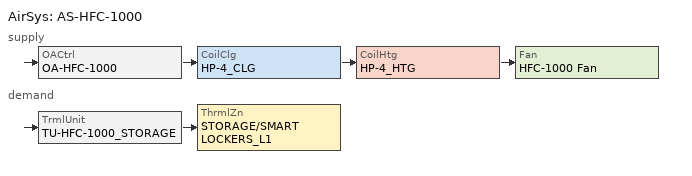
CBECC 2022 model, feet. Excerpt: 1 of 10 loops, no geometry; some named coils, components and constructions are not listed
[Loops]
AirSys 'AS-HFC-1000'
 supply: OACtrl 'OA-HFC-1000' > CoilClg 'HP-4_CLG' > CoilHtg 'HP-4_HTG' > Fan 'HFC-1000 Fan'
 demand: TrmlUnit 'TU-HFC-1000_STORAGE' > ThrmlZn 'STORAGE/SMART LOCKERS_L1'
[ResWin] SpecMethod=Overall Window Area
Name | WinType
Window (Right 17) : B1 1_L7; Window (Left 2) : B1.1_L7; Window (Front 2) : B1.2_L7; Window (Back 2) : B2_L7; Window (Right 2) : B3.1_L7; Window (Front 1) : B3.2_L7; Window (Left 2) : B3.2_L7; Window (Left 2) : B3_L7; Window (Back 2) : B3_L7; Window (Left 1) : S2.1_L7; Window (Front 14) : A1 1_L8; Window (Front 18) : A1 1_L8; Window (Front 20) : A1 1_L8; Window (Front 23) : A1 1_L8; Window (Left 2) : A1 1_L8; Window (Left 3) : A1 1_L8; Window (Left 5) : A1 1_L8; Window (Left 10) : A1 1_L8; Window (Left 12) : A1 1_L8; Window (Back 4) : A1 1_L8; Window (Back 5) : A1 1_L8; Window (Back 8) : A1 1_L8; Window (Back 10) : A1 1_L8; Window (Right 1) : A1 1_L8; Window (Right 4) : A1 1_L8; Window (Right 6) : A1 1_L8; Window (Right 7) : A1 1_L8; Window (Back 1) : A4 1_L8; Window (Right 2) : A4 1_L8; Window (Front 3) : B1 1_L8; Window (Front 6) : B1 1_L8; Window (Left 3) : B1 1_L8; Window (Left 6) : B1 1_L8; Window (Left 8) : B1 1_L8; Window (Left 11) : B1 1_L8; Window (Left 14) : B1 1_L8; Window (Back 2) : B1 1_L8; Window (Back 6) : B1 1_L8; Window (Back 9) : B1 1_L8; Window (Back 12) : B1 1_L8; Window (Right 2) : B1 1_L8; Window (Right 5) : B1 1_L8; Window (Right 7) : B1 1_L8; Window (Right 8) : B1 1_L8; Window (Right 11) : B1 1_L8; Window (Right 14) : B1 1_L8; Window (Right 17) : B1 1_L8; Window (Left 2) : B1.1_L8; Window (Front 2) : B1.2_L8; Window (Back 2) : B2_L8 | ResidentialWindowType 2
Window (Right 18) : B1 1_L7; Window (Left 1) : B1.1_L7; Window (Left 3) : B1.1_L7; Window (Front 3) : B1.2_L7; Window (Front 4) : B1.2_L7; Window (Back 1) : B2_L7; Window (Right 2) : B2_L7; Window (Front 3) : B3.1_L7; Window (Right 1) : B3.1_L7; Window (Front 4) : B3.2_L7; Window (Left 1) : B3.2_L7; Window (Back 1) : B3_L7; Window (Front 1) : ELEC_L7; Window (Right 1) : S1.1_L7; Window (Front 1) : A1 1_L8; Window (Front 3) : A1 1_L8; Window (Front 6) : A1 1_L8; Window (Front 8) : A1 1_L8; Window (Front 9) : A1 1_L8; Window (Front 12) : A1 1_L8; Window (Left 1) : A1 1_L8; Window (Left 4) : A1 1_L8; Window (Left 6) : A1 1_L8; Window (Left 7) : A1 1_L8; Window (Left 9) : A1 1_L8; Window (Left 11) : A1 1_L8; Window (Back 3) : A1 1_L8; Window (Back 6) : A1 1_L8; Window (Back 7) : A1 1_L8; Window (Back 9) : A1 1_L8; Window (Right 2) : A1 1_L8; Window (Right 3) : A1 1_L8; Window (Right 5) : A1 1_L8; Window (Right 8) : A1 1_L8; Window (Front 2) : A1.1_L8; Window (Left 2) : A1.4_L8; Window (Front 1) : A2_L8; Window (Back 1) : A3_L8; Window (Left 4) : B1 1_L8; Window (Left 5) : B1 1_L8; Window (Left 7) : B1 1_L8; Window (Left 9) : B1 1_L8; Window (Left 10) : B1 1_L8; Window (Left 12) : B1 1_L8; Window (Left 13) : B1 1_L8; Window (Left 15) : B1 1_L8; Window (Right 1) : B1 1_L8; Window (Right 3) : B1 1_L8; Window (Right 4) : B1 1_L8; Window (Right 6) : B1 1_L8; Window (Right 9) : B1 1_L8; Window (Right 10) : B1 1_L8; Window (Right 12) : B1 1_L8; Window (Right 13) : B1 1_L8; Window (Right 15) : B1 1_L8; Window (Right 16) : B1 1_L8; Window (Right 18) : B1 1_L8; Window (Left 1) : B1.1_L8; Window (Left 3) : B1.1_L8; Window (Front 3) : B1.2_L8; Window (Front 4) : B1.2_L8; Window (Back 1) : B2_L8; Window (Right 2) : B2_L8 | ResidentialWindowType 7
Window (Front 1) : B1.2_L7; Window (Front 1) : B1.2_L8 | ResidentialWindowType 24
Window (Right 1) : B2_L7; Window (Front 1) : B3.1_L7; Window (Front 2) : B3.1_L7; Window (Front 2) : B3.2_L7; Window (Front 1) : CORRIDOR 1_L7; Window (Front 7) : B1 1_L8; Window (Right 1) : B2_L8; Window (Front 1) : B3.1_L8; Window (Front 2) : B3.1_L8 | ResidentialWindowType 8
Window (Back 1) : B3.1_L7; Window (Front 3) : B3.2_L7; Window (Back 2) : A1 1_L8; Window (Right 13) : A1 1_L8; Window (Right 14) : A1 1_L8 | ResidentialWindowType 25
Window (Left 1) : B3_L7; Window (Left 1) : S1 1_L7; Window (Right 1) : S1 1_L7; Window (Back 2) : A3_L8; Window (Front 1) : A6_L8; Window (Front 1) : B1 1_L8; Window (Front 2) : B1 1_L8; Window (Front 4) : B1 1_L8; Window (Front 5) : B1 1_L8; Window (Left 1) : B1 1_L8; Window (Left 2) : B1 1_L8; Window (Back 1) : B1 1_L8; Window (Back 3) : B1 1_L8; Window (Back 4) : B1 1_L8; Window (Back 5) : B1 1_L8; Window (Back 7) : B1 1_L8; Window (Back 8) : B1 1_L8; Window (Back 10) : B1 1_L8; Window (Back 11) : B1 1_L8 | ResidentialWindowType 11
Window (Left 1) : CORRIDOR 1_L7 | ResidentialWindowType 37
Window (Back 1) : CORRIDOR 1_L7 | ResidentialWindowType 28
Window (Front 1) : S2 1_L7; Window (Back 1) : S2 1_L7; Window (Front 2) : A1 1_L8; Window (Front 4) : A1 1_L8; Window (Front 5) : A1 1_L8; Window (Front 7) : A1 1_L8; Window (Front 10) : A1 1_L8; Window (Front 11) : A1 1_L8; Window (Left 8) : A1 1_L8; Window (Back 12) : A1 1_L8; Window (Back 14) : A1 1_L8; Window (Back 15) : A1 1_L8; Window (Back 18) : A1 1_L8; Window (Front 1) : A1.1_L8; Window (Front 2) : A2_L8 | ResidentialWindowType 18
Window (Front 13) : A1 1_L8; Window (Front 15) : A1 1_L8; Window (Front 17) : A1 1_L8; Window (Front 19) : A1 1_L8; Window (Front 21) : A1 1_L8; Window (Front 24) : A1 1_L8; Window (Front 26) : A1 1_L8 | ResidentialWindowType 3
Window (Front 16) : A1 1_L8 | ResidentialWindowType 19
Window (Front 22) : A1 1_L8 | ResidentialWindowType 17
Window (Front 25) : A1 1_L8 | ResidentialWindowType 15
Window (Back 1) : A1 1_L8; Window (Back 11) : A1 1_L8; Window (Back 13) : A1 1_L8; Window (Back 16) : A1 1_L8; Window (Back 17) : A1 1_L8; Window (Right 9) : A1 1_L8; Window (Right 10) : A1 1_L8; Window (Right 11) : A1 1_L8; Window (Right 12) : A1 1_L8 | ResidentialWindowType 1
Window (Front 1) : A1.3 1_L8 | ResidentialWindowType 16
Window (Right 1) : A1.3 1_L8 | ResidentialWindowType 36
Window (Left 1) : A1.4_L8 | ResidentialWindowType 21
Window (Right 1) : A4 1_L8; Window (Right 3) : A4 1_L8 | ResidentialWindowType 23
[ResExtWall] Construction=Ext Wall Cons
Name | Orientation | Area
ExtWall (Right 26) : B1 1_L7 | Right | 117.401
ExtWall (Front 1) : B1.1_L7 | Front | 40.3711
ExtWall (Left 1) : B1.1_L7 | Left | 189.507
ExtWall (Left 2) : B1.1_L7 | Left | 108.846
ExtWall (Left 3) : B1.1_L7 | Left | 116.025
ExtWall (Back 1) : B1.1_L7 | Back | 272.375
ExtWall (Back 2) : B1.1_L7 | Back | 72.1804
ExtWall (Back 3) : B1.1_L7; ExtWall (Back 1) : S2.1_L7 | Back | 40.3711
ExtWall (Right 1) : B1.1_L7 | Right | 137.131
ExtWall (Right 2) : B1.1_L7 | Right | 52.3766
ExtWall (Front 1) : B1.2_L7 | Front | 380.094
ExtWall (Right 1) : B1.2_L7 | Right | 49.5719
ExtWall (Front 1) : B2_L7 | Front | 90.7199
ExtWall (Left 1) : B2_L7 | Left | 40.1626
ExtWall (Back 1) : B2_L7 | Back | 371.24
ExtWall (Right 1) : B2_L7 | Right | 344.098
ExtWall (Front 1) : B3.1_L7 | Front | 20.0696
ExtWall (Front 2) : B3.1_L7 | Front | 102.046
ExtWall (Front 3) : B3.1_L7 | Front | 218.683
ExtWall (Back 1) : B3.1_L7 | Back | 218.865
ExtWall (Right 1) : B3.1_L7 | Right | 192.813
ExtWall (Right 2) : B3.1_L7 | Right | 151.282
ExtWall (Right 3) : B3.1_L7 | Right | 22.7632
ExtWall (Front 1) : B3.2_L7 | Front | 408.231
ExtWall (Left 1) : B3.2_L7 | Left | 342.201
ExtWall (Front 1) : B3_L7 | Front | 38.0104
ExtWall (Left 1) : B3_L7 | Left | 40.2736
ExtWall (Left 2) : B3_L7 | Left | 303.616
ExtWall (Back 1) : B3_L7 | Back | 255.113
ExtWall (Back 2) : B3_L7 | Back | 96.6352
ExtWall (Front 1) : CORRIDOR 1_L7 | Front | 51.4551
ExtWall (Front 2) : CORRIDOR 1_L7 | Front | 71.5516
ExtWall (Front 3) : CORRIDOR 1_L7 | Front | 69.6751
ExtWall (Left 1) : CORRIDOR 1_L7 | Left | 49.0103
ExtWall (Left 2) : CORRIDOR 1_L7 | Left | 238.171
ExtWall (Back 1) : CORRIDOR 1_L7 | Back | 224.827
ExtWall (Back 2) : CORRIDOR 1_L7 | Back | 61.6581
ExtWall (Back 3) : CORRIDOR 1_L7 | Back | 73.0144
ExtWall (Right 1) : CORRIDOR 1_L7 | Right | 48.8018
ExtWall (Front 1) : ELEC_L7 | Front | 117.377
ExtWall (Left 1) : ELEC_L7 | Left | 60.1549
ExtWall (Right 1) : ELEC_L7 | Right | 190.974
ExtWall (Back 1) : OPENING_L7 | Back | 121.934
ExtWall (Front 1) : S1 1_L7 | Front | 49.3365
ExtWall (Left 1) : S1 1_L7 | Left | 161.727
ExtWall (Back 1) : S1 1_L7 | Back | 49.3365
ExtWall (Right 1) : S1 1_L7 | Right | 163.533
ExtWall (Back 1) : S1.1_L7 | Back | 30.1043
ExtWall (Right 1) : S1.1_L7 | Right | 82.2388
ExtWall (Front 1) : S2 1_L7 | Front | 163.96
ExtWall (Back 1) : S2 1_L7 | Back | 169.915
ExtWall (Left 1) : S2.1_L7 | Left | 123.225
ExtWall (Left 2) : S2.1_L7 | Left | 64.2643
ExtWall (Front 1) : A1 1_L8 | Front | 120.617
ExtWall (Front 2) : A1 1_L8 | Front | 119.921
ExtWall (Front 3) : A1 1_L8 | Front | 123.087
ExtWall (Front 4) : A1 1_L8 | Front | 118.048
ExtWall (Front 5) : A1 1_L8 | Front | 121.053
ExtWall (Front 6) : A1 1_L8 | Front | 114.272
ExtWall (Front 7) : A1 1_L8 | Front | 117.438
ExtWall (Front 8) : A1 1_L8 | Front | 121.644
ExtWall (Front 9) : A1 1_L8 | Front | 125.892
ExtWall (Front 10) : A1 1_L8 | Front | 118.77
ExtWall (Front 11) : A1 1_L8 | Front | 117.52
ExtWall (Front 12) : A1 1_L8 | Front | 121.309
ExtWall (Front 13) : A1 1_L8; ExtWall (Front 14) : A1 1_L8; ExtWall (Front 21) : B1 1_L8 | Front | 47.126
ExtWall (Front 15) : A1 1_L8 | Front | 63.1529
ExtWall (Front 16) : A1 1_L8 | Front | 121.759
ExtWall (Front 17) : A1 1_L8 | Front | 121.755
ExtWall (Front 18) : A1 1_L8; ExtWall (Front 19) : A1 1_L8 | Front | 119.419
ExtWall (Front 20) : A1 1_L8; ExtWall (Front 1) : A1.4_L8; ExtWall (Front 9) : B1 1_L8 | Front | 48.1332
ExtWall (Front 21) : A1 1_L8 | Front | 94.5735
ExtWall (Front 22) : A1 1_L8 | Front | 243.219
ExtWall (Front 23) : A1 1_L8 | Front | 240.433
ExtWall (Front 24) : A1 1_L8 | Front | 242.805
ExtWall (Front 25) : A1 1_L8 | Front | 119.882
ExtWall (Front 26) : A1 1_L8 | Front | 121.965
ExtWall (Front 27) : A1 1_L8 | Front | 117.743
ExtWall (Front 28) : A1 1_L8 | Front | 123.094
ExtWall (Front 29) : A1 1_L8 | Front | 126.89
ExtWall (Front 30) : A1 1_L8 | Front | 114.875
ExtWall (Front 31) : A1 1_L8 | Front | 122.825
ExtWall (Front 32) : A1 1_L8 | Front | 129.626
ExtWall (Front 33) : A1 1_L8 | Front | 124.669
ExtWall (Front 34) : A1 1_L8 | Front | 117.861
ExtWall (Left 1) : A1 1_L8 | Left | 133.786
ExtWall (Left 2) : A1 1_L8; ExtWall (Left 3) : A1 1_L8; ExtWall (Left 5) : A1 1_L8; ExtWall (Left 1) : A2_L8 | Left | 58.6877
ExtWall (Left 4) : A1 1_L8 | Left | 186.316
ExtWall (Left 6) : A1 1_L8 | Left | 59.8425
ExtWall (Left 7) : A1 1_L8 | Left | 107.73
ExtWall (Left 8) : A1 1_L8 | Left | 124.99
ExtWall (Left 9) : A1 1_L8 | Left | 115.463
ExtWall (Left 10) : A1 1_L8 | Left | 126.181
ExtWall (Left 11) : A1 1_L8 | Left | 118.766
ExtWall (Left 12) : A1 1_L8 | Left | 119.213
ExtWall (Left 13) : A1 1_L8 | Left | 183.737
ExtWall (Left 14) : A1 1_L8 | Left | 77.4541
ExtWall (Left 15) : A1 1_L8; ExtWall (Left 1) : A3_L8 | Left | 53.4154
ExtWall (Left 16) : A1 1_L8; ExtWall (Left 1) : B1 1_L8 | Left | 45.1542
ExtWall (Left 17) : A1 1_L8; ExtWall (Left 24) : A1 1_L8; ExtWall (Left 25) : A1 1_L8; ExtWall (Left 2) : B1 1_L8; ExtWall (Left 6) : B1 1_L8 | Left | 48.3629
ExtWall (Left 18) : A1 1_L8; ExtWall (Left 19) : A1 1_L8 | Left | 119.928
ExtWall (Left 20) : A1 1_L8 | Left | 122.178
ExtWall (Left 21) : A1 1_L8 | Left | 122.175
ExtWall (Left 22) : A1 1_L8 | Left | 121.886
ExtWall (Left 23) : A1 1_L8 | Left | 120.167
ExtWall (Left 26) : A1 1_L8 | Left | 55.7644
ExtWall (Back 1) : A1 1_L8 | Back | 279.829
ExtWall (Back 2) : A1 1_L8; ExtWall (Back 4) : B1 1_L8; ExtWall (Back 15) : B1 1_L8; ExtWall (Back 16) : B1 1_L8 | Back | 51.1286
ExtWall (Back 3) : A1 1_L8 | Back | 48.5039
ExtWall (Back 4) : A1 1_L8; ExtWall (Back 20) : B1 1_L8; ExtWall (Back 21) : B1 1_L8 | Back | 47.126
ExtWall (Back 5) : A1 1_L8; ExtWall (Back 6) : A1 1_L8 | Back | 120.144
ExtWall (Back 7) : A1 1_L8 | Back | 124.642
ExtWall (Back 8) : A1 1_L8 | Back | 112.838
ExtWall (Back 9) : A1 1_L8; ExtWall (Back 11) : A1 1_L8; ExtWall (Back 23) : B1 1_L8; ExtWall (Back 24) : B1 1_L8 | Back | 49.9049
ExtWall (Back 10) : A1 1_L8 | Back | 306.329
ExtWall (Back 12) : A1 1_L8 | Back | 63.1529
ExtWall (Back 13) : A1 1_L8 | Back | 293.353
ExtWall (Back 14) : A1 1_L8 | Back | 33.8845
ExtWall (Back 15) : A1 1_L8 | Back | 124.833
ExtWall (Back 16) : A1 1_L8 | Back | 118.301
ExtWall (Back 17) : A1 1_L8 | Back | 124.121
ExtWall (Back 18) : A1 1_L8 | Back | 116.85
ExtWall (Back 19) : A1 1_L8; ExtWall (Back 20) : A1 1_L8; ExtWall (Back 3) : B1 1_L8 | Back | 48.1332
ExtWall (Back 21) : A1 1_L8 | Back | 122.923
ExtWall (Back 22) : A1 1_L8 | Back | 123.763
ExtWall (Back 23) : A1 1_L8 | Back | 120.935
ExtWall (Back 24) : A1 1_L8 | Back | 122.283
ExtWall (Back 25) : A1 1_L8 | Back | 123.658
ExtWall (Back 26) : A1 1_L8 | Back | 116.775
ExtWall (Back 27) : A1 1_L8 | Back | 121.106
ExtWall (Back 28) : A1 1_L8 | Back | 121.699
ExtWall (Right 1) : A1 1_L8 | Right | 119.99
ExtWall (Right 2) : A1 1_L8 | Right | 119.987
ExtWall (Right 3) : A1 1_L8; ExtWall (Right 4) : A1 1_L8; ExtWall (Right 5) : A1 1_L8; ExtWall (Right 6) : A1 1_L8; ExtWall (Right 1) : A1.1_L8 | Right | 58.6877
ExtWall (Right 7) : A1 1_L8 | Right | 124.99
ExtWall (Right 8) : A1 1_L8 | Right | 124.987
ExtWall (Right 9) : A1 1_L8; ExtWall (Right 10) : A1 1_L8 | Right | 119.928
ExtWall (Right 11) : A1 1_L8 | Right | 59.8425
ExtWall (Right 12) : A1 1_L8 | Right | 341.66
ExtWall (Right 13) : A1 1_L8 | Right | 194.009
ExtWall (Right 14) : A1 1_L8 | Right | 122.224
ExtWall (Right 15) : A1 1_L8 | Right | 123.022
ExtWall (Right 16) : A1 1_L8; ExtWall (Right 17) : A1 1_L8 | Right | 53.4154
ExtWall (Right 18) : A1 1_L8; ExtWall (Right 19) : A1 1_L8 | Right | 45.1542
ExtWall (Right 20) : A1 1_L8 | Right | 39.2913
ExtWall (Right 21) : A1 1_L8; ExtWall (Right 22) : A1 1_L8; ExtWall (Right 23) : A1 1_L8; ExtWall (Right 7) : B1 1_L8 | Right | 39.1831
ExtWall (Right 24) : A1 1_L8 | Right | 107.005
ExtWall (Right 25) : A1 1_L8; ExtWall (Right 26) : A1 1_L8; ExtWall (Right 1) : B1 1_L8; ExtWall (Right 2) : B1 1_L8; ExtWall (Right 3) : B1 1_L8; ExtWall (Right 1) : B1.2_L8 | Right | 48.3629
ExtWall (Right 27) : A1 1_L8 | Right | 55.7644
ExtWall (Right 28) : A1 1_L8 | Right | 273.33
ExtWall (Front 1) : A1.1_L8 | Front | 116.148
ExtWall (Front 2) : A1.1_L8 | Front | 125.942
ExtWall (Front 1) : A1.3 1_L8 | Front | 236.027
ExtWall (Right 1) : A1.3 1_L8 | Right | 232.362
ExtWall (Left 1) : A1.4_L8 | Left | 249.977
ExtWall (Back 1) : A1.4_L8 | Back | 331.709
ExtWall (Front 1) : A2_L8 | Front | 172.556
ExtWall (Front 2) : A2_L8 | Front | 113.566
ExtWall (Back 1) : A3_L8 | Back | 235.653
ExtWall (Back 1) : A4 1_L8 | Back | 128.081
ExtWall (Right 1) : A4 1_L8 | Right | 49.3627
ExtWall (Right 2) : A4 1_L8 | Right | 126.978
ExtWall (Right 3) : A4 1_L8 | Right | 49.2819
ExtWall (Front 1) : A6_L8 | Front | 124.521
ExtWall (Front 1) : B1 1_L8 | Front | 134.669
ExtWall (Front 2) : B1 1_L8 | Front | 112.772
ExtWall (Front 3) : B1 1_L8 | Front | 110.351
ExtWall (Front 4) : B1 1_L8 | Front | 331.709
ExtWall (Front 5) : B1 1_L8 | Front | 38.1201
ExtWall (Front 6) : B1 1_L8 | Front | 111.847
ExtWall (Front 7) : B1 1_L8 | Front | 129.127
ExtWall (Front 8) : B1 1_L8 | Front | 109.186
ExtWall (Front 10) : B1 1_L8; ExtWall (Front 17) : B1 1_L8; ExtWall (Front 19) : B1 1_L8 | Front | 51.1286
ExtWall (Front 11) : B1 1_L8 | Front | 90.7974
ExtWall (Front 12) : B1 1_L8 | Front | 217.917
ExtWall (Front 13) : B1 1_L8 | Front | 348.606
ExtWall (Front 14) : B1 1_L8 | Front | 352.789
ExtWall (Front 15) : B1 1_L8; ExtWall (Front 16) : B1 1_L8; ExtWall (Front 1) : B1.1_L8 | Front | 39.3865
ExtWall (Front 18) : B1 1_L8 | Front | 330.958
ExtWall (Front 20) : B1 1_L8 | Front | 347.884
ExtWall (Front 22) : B1 1_L8; ExtWall (Front 27) : B1 1_L8 | Front | 34.5801
ExtWall (Front 23) : B1 1_L8 | Front | 67.7657
ExtWall (Front 24) : B1 1_L8; ExtWall (Front 25) : B1 1_L8; ExtWall (Front 26) : B1 1_L8 | Front | 49.9049
ExtWall (Left 3) : B1 1_L8 | Left | 130.955
ExtWall (Left 4) : B1 1_L8 | Left | 113.793
ExtWall (Left 5) : B1 1_L8 | Left | 113.163
ExtWall (Left 7) : B1 1_L8 | Left | 131.158
ExtWall (Left 8) : B1 1_L8 | Left | 110.197
ExtWall (Left 9) : B1 1_L8 | Left | 110.935
ExtWall (Left 10) : B1 1_L8; ExtWall (Left 13) : B1 1_L8; ExtWall (Left 14) : B1 1_L8; ExtWall (Left 20) : B1 1_L8 | Left | 56.3648
ExtWall (Left 11) : B1 1_L8; ExtWall (Left 12) : B1 1_L8; ExtWall (Left 15) : B1 1_L8; ExtWall (Left 1) : B2_L8 | Left | 39.1831
ExtWall (Left 16) : B1 1_L8 | Left | 129.803
ExtWall (Left 17) : B1 1_L8 | Left | 112.323
ExtWall (Left 18) : B1 1_L8 | Left | 109.672
ExtWall (Left 19) : B1 1_L8 | Left | 94.8425
ExtWall (Left 21) : B1 1_L8 | Left | 39.2913
ExtWall (Left 22) : B1 1_L8 | Left | 137.185
ExtWall (Left 23) : B1 1_L8 | Left | 102.612
ExtWall (Left 24) : B1 1_L8 | Left | 114.649
ExtWall (Left 25) : B1 1_L8 | Left | 123.799
ExtWall (Left 26) : B1 1_L8 | Left | 114.656
ExtWall (Left 27) : B1 1_L8 | Left | 118.314
ExtWall (Back 1) : B1 1_L8 | Back | 75.6955
ExtWall (Back 2) : B1 1_L8 | Back | 38.1201
ExtWall (Back 5) : B1 1_L8 | Back | 107.986
ExtWall (Back 6) : B1 1_L8 | Back | 109.009
ExtWall (Back 7) : B1 1_L8 | Back | 135.138
ExtWall (Back 8) : B1 1_L8 | Back | 129.049
ExtWall (Back 9) : B1 1_L8 | Back | 109.498
ExtWall (Back 10) : B1 1_L8 | Back | 110.059
ExtWall (Back 11) : B1 1_L8 | Back | 128.763
ExtWall (Back 12) : B1 1_L8 | Back | 112.205
ExtWall (Back 13) : B1 1_L8 | Back | 111.821
ExtWall (Back 14) : B1 1_L8; ExtWall (Back 3) : B1.1_L8 | Back | 39.3865
ExtWall (Back 17) : B1 1_L8 | Back | 125.512
ExtWall (Back 18) : B1 1_L8 | Back | 113.474
ExtWall (Back 19) : B1 1_L8 | Back | 108.898
ExtWall (Back 22) : B1 1_L8; ExtWall (Back 25) : B1 1_L8 | Back | 34.5801
ExtWall (Right 4) : B1 1_L8 | Right | 114.698
ExtWall (Right 5) : B1 1_L8 | Right | 115.066
ExtWall (Right 6) : B1 1_L8 | Right | 113.196
ExtWall (Right 8) : B1 1_L8; ExtWall (Right 9) : B1 1_L8; ExtWall (Right 10) : B1 1_L8; ExtWall (Right 17) : B1 1_L8 | Right | 56.3648
ExtWall (Right 11) : B1 1_L8 | Right | 137.201
ExtWall (Right 12) : B1 1_L8 | Right | 105.052
ExtWall (Right 13) : B1 1_L8 | Right | 114.537
ExtWall (Right 14) : B1 1_L8 | Right | 117.73
ExtWall (Right 15) : B1 1_L8 | Right | 110.492
ExtWall (Right 16) : B1 1_L8 | Right | 124.354
ExtWall (Right 18) : B1 1_L8 | Right | 110.197
ExtWall (Right 19) : B1 1_L8 | Right | 110.935
ExtWall (Right 20) : B1 1_L8 | Right | 131.158
ExtWall (Right 21) : B1 1_L8 | Right | 117.894
ExtWall (Right 22) : B1 1_L8 | Right | 110.715
ExtWall (Right 23) : B1 1_L8 | Right | 127.32
ExtWall (Right 24) : B1 1_L8 | Right | 128.317
ExtWall (Right 25) : B1 1_L8 | Right | 111.184
ExtWall (Right 26) : B1 1_L8 | Right | 109.764
ExtWall (Left 1) : B1.1_L8 | Left | 184.885
ExtWall (Left 2) : B1.1_L8 | Left | 106.191
ExtWall (Left 3) : B1.1_L8 | Left | 113.196
ExtWall (Back 1) : B1.1_L8 | Back | 265.732
ExtWall (Back 2) : B1.1_L8 | Back | 70.4199
ExtWall (Right 1) : B1.1_L8 | Right | 133.786
ExtWall (Right 2) : B1.1_L8 | Right | 51.0991
ExtWall (Front 1) : B1.2_L8 | Front | 370.823
ExtWall (Front 1) : B2_L8 | Front | 88.5072
ExtWall (Back 1) : B2_L8 | Back | 362.185
ExtWall (Right 1) : B2_L8 | Right | 335.705
ExtWall (Front 1) : B3.1_L8 | Front | 19.5801
ExtWall (Front 2) : B3.1_L8 | Front | 99.5571
[ResIntFlr] Construction=Interior Floor Cons; IsPartySurface=1
Name | Area | FloorZ | Outside
IntFloor : B1 1_L7 | 1138.33 | 74.4167 | B1 1_L6
IntFloor : B1 1_L7 2 | 1105.78 | 74.4167 | B1 1_L6
IntFloor : B1 1_L7 3 | 1120.59 | 74.4167 | B1 1_L6
IntFloor : B1 1_L7 4 | 1107.54 | 74.4167 | B1 1_L6
IntFloor : B1 1_L7 5 | 1120.11 | 74.4167 | B1 1_L6
IntFloor : B1 1_L7 6 | 1126.45 | 74.4167 | B1 1_L6
IntFloor : B1 1_L7 7 | 1141.14 | 74.4167 | B1 1_L6
IntFloor : B1 1_L7 8 | 1104.48 | 74.4167 | B1 1_L6
IntFloor : B1 1_L7 9 | 1116.22 | 74.4167 | B1 1_L6
IntFloor : B1 1_L7 10 | 1213.71 | 74.4167 | B1 1_L6
IntFloor : B1 1_L7 11 | 1211.45 | 74.4167 | B1 1_L6
IntFloor : B1 1_L7 12 | 1115.18 | 74.4167 | B1 1_L6
IntFloor : B1 1_L7 13 | 1110.38 | 74.4167 | B1 1_L6
IntFloor : B1 1_L7 14 | 1150.63 | 74.4167 | B1 1_L6
IntFloor : B1 1_L7 15 | 1076.22 | 74.4167 | B1 1_L6
IntFloor : B1 1_L7 16 | 1127.12 | 74.4167 | B1 1_L6
IntFloor : B1 1_L7 17 | 1144.08 | 74.4167 | B1 1_L6
IntFloor : B1.1_L7 | 1181.35 | 74.4167 | B1.1_L6
IntFloor : B1.2_L7 | 1214.83 | 74.4167 | B1.2_L6
IntFloor : B2_L7 | 1215.87 | 74.4167 | B2_L6
IntFloor : B3.1_L7 | 1058.37 | 74.4167 | B3.1_L6
IntFloor : B3.2_L7 | 1137.02 | 74.4167 | B3.2_L6
IntFloor : B3_L7 | 1114.3 | 74.4167 | B3_L6
IntFloor : CORRIDOR 1_L7 | 3685.74 | 74.4167 | CORRIDOR 1_L6
IntFloor : CORRIDOR 1_L7 2 | 2611.41 | 74.4167 | CORRIDOR 1_L6
IntFloor : CORRIDOR 1_L7 3 | 1371.3 | 74.4167 | CORRIDOR 1_L6
IntFloor : ELEC_L7 | 213.358 | 74.4167 | ELEC 2_L6
IntFloor : ELEVATOR 1_L7 | 149.826 | 74.4167 | ELEVATOR 1_L6
IntFloor : ELEVATOR 2_L7 | 168.953 | 74.4167 | ELEVATOR 2_L6
IntFloor : ELEVATOR 5_L7 | 82.6854 | 74.4167 | ELEVATOR 5_L6
IntFloor : IDF 1_L7 | 30.6689 | 74.4167 | IDF 2_L6
IntFloor : IDF 2_L7 | 72.616 | 74.4167 | IDF 1_L6
IntFloor : IDF 3_L7 | 72.4365 | 74.4167 | IDF 3_L6
IntFloor : JAN CLOSET_L7 | 52.7593 | 74.4167 | JAN CLOSET_L6
IntFloor : OPENING_L7 | 76.2741 | 74.4167 | OPENING_L6
IntFloor : S1 1_L7 | 523.378 | 74.4167 | S1 1_L6
IntFloor : S1 1_L7 2 | 544.768 | 74.4167 | S1 1_L6
IntFloor : S1.1_L7 | 616.709 | 74.4167 | S1.1_L6
IntFloor : S2 1_L7 | 449.349 | 74.4167 | S2 1_L6
IntFloor : S2 1_L7 2 | 491.548 | 74.4167 | S2 1_L6
IntFloor : S2.1_L7 | 567.527 | 74.4167 | S2.1_L6
IntFloor : STAIR 1_L7 | 179.107 | 74.4167 | STAIR 1_L6
IntFloor : STAIR 2_L7 | 199.944 | 74.4167 | STAIR 2_L6
IntFloor : STAIR 3_L7 | 179.041 | 74.4167 | STAIR 3_L6
IntFloor : STAIR 6_L7 | 170.946 | 74.4167 | STAIR 6_L6
IntFloor : STORAGE 1_L7 | 134.443 | 74.4167 | STORAGE 2_L6
IntFloor : STORAGE 2_L7 | 121.449 | 74.4167 | ELEC 1_L6
IntFloor : STORAGE 3_L7 | 680.817 | 74.4167 | STORAGE 1_L6
IntFloor : TRASH VEST. 1_L7 | 93.393 | 74.4167 | TRASH VEST. 1_L6
IntFloor : TRASH VEST. 2_L7 | 102.916 | 74.4167 | TRASH VEST. 2_L6
IntFloor : TRASH_L7 | 146.628 | 74.4167 | TRASH_L6
IntFloor : A1 1_L8 | 732.874 | 84.6667 | A1 1_L7
IntFloor : A1 1_L8 2 | 746.488 | 84.6667 | A1 1_L7
IntFloor : A1 1_L8 3 | 749.615 | 84.6667 | A1 1_L7
IntFloor : A1 1_L8 4 | 728.119 | 84.6667 | A1 1_L7
IntFloor : A1 1_L8 5 | 742.998 | 84.6667 | A1 1_L7
IntFloor : A1 1_L8 6 | 761.169 | 84.6667 | A1 1_L7
IntFloor : A1 1_L8 7 | 742.092 | 84.6667 | A1 1_L7
IntFloor : A1 1_L8 8 | 794.654 | 84.6667 | A1 1_L7
IntFloor : A1 1_L8 9 | 762.478 | 84.6667 | A1 1_L7
IntFloor : A1 1_L8 10 | 749.073 | 84.6667 | A1 1_L7
IntFloor : A1 1_L8 11 | 736.786 | 84.6667 | A1 1_L7
IntFloor : A1 1_L8 12 | 766.65 | 84.6667 | A1 1_L7
IntFloor : A1 1_L8 13 | 803.195 | 84.6667 | A1 1_L7
IntFloor : A1 1_L8 14 | 772.757 | 84.6667 | A1 1_L7
IntFloor : A1 1_L8 15 | 761.122 | 84.6667 | A1 1_L7
IntFloor : A1 1_L8 16 | 767.499 | 84.6667 | A1 1_L7
IntFloor : A1 1_L8 17 | 760.886 | 84.6667 | A1 1_L7
IntFloor : A1 1_L8 18 | 758.005 | 84.6667 | A1 1_L7
IntFloor : A1 1_L8 19 | 739.62 | 84.6667 | A1 1_L7
IntFloor : A1 1_L8 20 | 737.898 | 84.6667 | A1 1_L7
IntFloor : A1 1_L8 21 | 751.737 | 84.6667 | A1 1_L7
IntFloor : A1 1_L8 22 | 745.075 | 84.6667 | A1 1_L7
IntFloor : A1 1_L8 23 | 779.009 | 84.6667 | A1 1_L7
IntFloor : A1 1_L8 24 | 768.088 | 84.6667 | A1 1_L7
IntFloor : A1 1_L8 25 | 758.205 | 84.6667 | A1 1_L7
IntFloor : A1 1_L8 26 | 766.93 | 84.6667 | A1 1_L7
IntFloor : A1 1_L8 27 | 748.433 | 84.6667 | A1 1_L7
IntFloor : A1 1_L8 28 | 744.513 | 84.6667 | A1 1_L7
IntFloor : A1 1_L8 29 | 751.588 | 84.6667 | A1 1_L7
IntFloor : A1 1_L8 30 | 778.584 | 84.6667 | A1 1_L7
IntFloor : A1 1_L8 31 | 744.266 | 84.6667 | A1 1_L7
IntFloor : A1.1_L8 | 753.972 | 84.6667 | A1.1_L7
IntFloor : A1.3 1_L8 | 680.704 | 84.6667 | A1.3 1_L7
IntFloor : A1.3 1_L8 2 | 681.412 | 84.6667 | A1.3 1_L7
IntFloor : A1.4_L8 | 829.197 | 84.6667 | A1.4_L7
IntFloor : A2_L8 | 725.979 | 84.6667 | A2_L7
IntFloor : A3_L8 | 610.584 | 84.6667 | A3_L7
IntFloor : A4 1_L8 | 754.685 | 84.6667 | A4 1_L7
IntFloor : A4 1_L8 2 | 737.536 | 84.6667 | A4 1_L7
IntFloor : A6_L8 | 814.952 | 84.6667 | A6_L7
IntFloor : B1 1_L8 | 1141.14 | 84.6667 | B1 1_L7
IntFloor : B1 1_L8 2 | 1144.08 | 84.6667 | B1 1_L7
IntFloor : B1 1_L8 3 | 1116.22 | 84.6667 | B1 1_L7
IntFloor : B1 1_L8 4 | 1115.18 | 84.6667 | B1 1_L7
IntFloor : B1 1_L8 5 | 1076.22 | 84.6667 | B1 1_L7
IntFloor : B1 1_L8 6 | 1120.11 | 84.6667 | B1 1_L7
IntFloor : B1 1_L8 7 | 1107.54 | 84.6667 | B1 1_L7
IntFloor : B1 1_L8 8 | 1120.59 | 84.6667 | B1 1_L7
IntFloor : B1 1_L8 9 | 1138.33 | 84.6667 | B1 1_L7
IntFloor : B1 1_L8 10 | 1127.12 | 84.6667 | B1 1_L7
IntFloor : B1 1_L8 11 | 1110.38 | 84.6667 | B1 1_L7
IntFloor : B1 1_L8 12 | 1105.78 | 84.6667 | B1 1_L7
IntFloor : B1 1_L8 13 | 1150.63 | 84.6667 | B1 1_L7
IntFloor : B1 1_L8 14 | 1126.45 | 84.6667 | B1 1_L7
IntFloor : B1 1_L8 15 | 1211.45 | 84.6667 | B1 1_L7
IntFloor : B1 1_L8 16 | 1213.71 | 84.6667 | B1 1_L7
IntFloor : B1 1_L8 17 | 1104.48 | 84.6667 | B1 1_L7
IntFloor : B1.1_L8 | 1181.35 | 84.6667 | B1.1_L7
IntFloor : B1.2_L8 | 1214.83 | 84.6667 | B1.2_L7
IntFloor : B2_L8 | 1215.87 | 84.6667 | B2_L7
[ResIntWall] Construction=Interior Wall Cons; IsPartySurface=1
Name | Area | Outside
IntWall : B1 1_L7 | 344.555 | B1.1_L7
IntWall : B1 1_L7 2 | 360.593 | CORRIDOR 1_L7
IntWall : B1 1_L7 3 | 304.184 | S2.1_L7
IntWall : B1 1_L7 4 | 44.5041 | CORRIDOR 1_L7
IntWall : B1 1_L7 5; IntWall : B2_L7 2 | 303.935 | S2 1_L7
IntWall : B1 1_L7 6 | 364.827 | CORRIDOR 1_L7
IntWall : B1 1_L7 7 | 366.737 | CORRIDOR 1_L7
IntWall : B1 1_L7 8 | 357.997 | CORRIDOR 1_L7
IntWall : B1 1_L7 9 | 358.915 | CORRIDOR 1_L7
IntWall : B1 1_L7 10 | 365.688 | CORRIDOR 1_L7
IntWall : B1 1_L7 11 | 363.307 | CORRIDOR 1_L7
IntWall : B1 1_L7 12; IntWall : B1 1_L7 14 | 361.097 | CORRIDOR 1_L7
IntWall : B1 1_L7 13 | 264.176 | CORRIDOR 1_L7
IntWall : B1 1_L7 15 | 349.99 | S1 1_L7
IntWall : B1 1_L7 16 | 351.533 | CORRIDOR 1_L7
IntWall : B1 1_L7 17 | 365.711 | CORRIDOR 1_L7
IntWall : B1 1_L7 18 | 262.414 | CORRIDOR 1_L7
IntWall : B1 1_L7 19 | 205.42 | CORRIDOR 1_L7
IntWall : B1 1_L7 20 | 161.438 | CORRIDOR 1_L7
IntWall : B1.1_L7 | 224.871 | CORRIDOR 1_L7
IntWall : B1.2_L7 | 87.9455 | B3.2_L7
IntWall : B1.2_L7 2 | 380.094 | CORRIDOR 1_L7
IntWall : B1.2_L7 3 | 168.678 | CORRIDOR 1_L7
IntWall : B1.2_L7 4; IntWall : B3.2_L7 4 | 85.5781 | TRASH VEST. 1_L7
IntWall : B1.2_L7 5; IntWall : B1.2_L7 6 | 28.4633 | TRASH VEST. 1_L7
IntWall : B2_L7 | 280.52 | CORRIDOR 1_L7
IntWall : B3.1_L7 | 301.137 | CORRIDOR 1_L7
IntWall : B3.1_L7 2; IntWall : CORRIDOR 1_L7 19 | 65.7204 | OPENING_L7
IntWall : B3.1_L7 3 | 121.934 | OPENING_L7
IntWall : B3.2_L7 | 75.3684 | CORRIDOR 1_L7
IntWall : B3.2_L7 2 | 17.9644 | CORRIDOR 1_L7
IntWall : B3.2_L7 3 | 93.3093 | CORRIDOR 1_L7
IntWall : B3.2_L7 5; IntWall : CORRIDOR 1_L7 34 | 86.1935 | TRASH VEST. 1_L7
IntWall : B3_L7 | 313.738 | CORRIDOR 1_L7
IntWall : CORRIDOR 1_L7 | 37.2874 | ELEVATOR 2_L7
IntWall : CORRIDOR 1_L7 2 | 197.672 | ELEVATOR 2_L7
IntWall : CORRIDOR 1_L7 3 | 89.7985 | ELEVATOR 2_L7
IntWall : CORRIDOR 1_L7 4 | 96.6318 | ELEVATOR 5_L7
IntWall : CORRIDOR 1_L7 5 | 32.7105 | IDF 1_L7
IntWall : CORRIDOR 1_L7 6 | 98.5049 | IDF 1_L7
IntWall : CORRIDOR 1_L7 7 | 100.096 | IDF 3_L7
IntWall : CORRIDOR 1_L7 8; IntWall : ELEVATOR 5_L7 | 89.8994 | JAN CLOSET_L7
IntWall : CORRIDOR 1_L7 9 | 61.6581 | JAN CLOSET_L7
IntWall : CORRIDOR 1_L7 10 | 187.49 | S2.1_L7
IntWall : CORRIDOR 1_L7 11 | 106.27 | STAIR 2_L7
IntWall : CORRIDOR 1_L7 12 | 58.6718 | STORAGE 2_L7
IntWall : CORRIDOR 1_L7 13; IntWall : S1.1_L7 2 | 279.999 | STORAGE 3_L7
IntWall : CORRIDOR 1_L7 14 | 108.338 | TRASH_L7
IntWall : CORRIDOR 1_L7 15 | 92.9158 | TRASH_L7
IntWall : CORRIDOR 1_L7 16 | 84.3338 | ELEVATOR 1_L7
IntWall : CORRIDOR 1_L7 17 | 186.652 | ELEVATOR 1_L7
IntWall : CORRIDOR 1_L7 18 | 64.9974 | IDF 2_L7
IntWall : CORRIDOR 1_L7 20 | 163.96 | S2 1_L7
IntWall : CORRIDOR 1_L7 21 | 169.915 | S2 1_L7
IntWall : CORRIDOR 1_L7 22 | 100.815 | STAIR 1_L7
IntWall : CORRIDOR 1_L7 23 | 100.778 | STAIR 3_L7
IntWall : CORRIDOR 1_L7 24 | 186.652 | STAIR 3_L7
IntWall : CORRIDOR 1_L7 25 | 78.4656 | STORAGE 1_L7
IntWall : CORRIDOR 1_L7 26; IntWall : S2 1_L7 | 92.1188 | TRASH VEST. 2_L7
IntWall : CORRIDOR 1_L7 27; IntWall : IDF 2_L7 2 | 117.377 | TRASH VEST. 2_L7
IntWall : CORRIDOR 1_L7 28 | 76.0309 | IDF 3_L7
IntWall : CORRIDOR 1_L7 29 | 161.727 | S1 1_L7
IntWall : CORRIDOR 1_L7 30 | 163.533 | S1 1_L7
IntWall : CORRIDOR 1_L7 31 | 176.977 | S1.1_L7
IntWall : CORRIDOR 1_L7 32 | 179.429 | STAIR 6_L7
IntWall : CORRIDOR 1_L7 33 | 161.438 | STORAGE 1_L7
IntWall : ELEC_L7 | 117.377 | IDF 2_L7
IntWall : ELEC_L7 2 | 130.819 | S2 1_L7
IntWall : ELEVATOR 1_L7 | 186.652 | STAIR 1_L7
IntWall : ELEVATOR 1_L7 2 | 9.02928 | STORAGE 1_L7
IntWall : ELEVATOR 2_L7; IntWall : S2.1_L7 | 197.672 | STAIR 2_L7
IntWall : ELEVATOR 2_L7 2 | 52.5111 | STORAGE 2_L7
IntWall : IDF 2_L7 | 64.9974 | S2 1_L7
IntWall : IDF 3_L7; IntWall : S1.1_L7 | 100.096 | STAIR 6_L7
IntWall : IDF 3_L7 2 | 76.0309 | STORAGE 3_L7
IntWall : S1 1_L7 | 349.99 | S1.1_L7
IntWall : S2.1_L7 2 | 90.1213 | STORAGE 2_L7
IntWall : STAIR 2_L7 | 106.27 | STORAGE 2_L7
IntWall : STAIR 6_L7 | 179.429 | STORAGE 3_L7
IntWall : STORAGE 2_L7 | 31.4495 | TRASH_L7
IntWall : STORAGE 2_L7 2 | 49.2794 | TRASH_L7
IntWall : A1 1_L8 | 330.958 | B1 1_L8
IntWall : A1 1_L8 2 | 106.191 | CORRIDOR 1_L8
IntWall : A1 1_L8 3 | 280.912 | A1.1_L8
IntWall : A1 1_L8 4 | 280.912 | A2_L8
IntWall : A1 1_L8 5 | 240.538 | CORRIDOR 1_L8
IntWall : A1 1_L8 6 | 339.6 | A1.1_L8
IntWall : A1 1_L8 7 | 241.135 | CORRIDOR 1_L8
IntWall : A1 1_L8 8 | 153.284 | CORRIDOR 1_L8
IntWall : A1 1_L8 9 | 235.325 | CORRIDOR 1_L8
IntWall : A1 1_L8 10 | 239.081 | CORRIDOR 1_L8
IntWall : A1 1_L8 11 | 280.912 | S2 1_L8
IntWall : A1 1_L8 12 | 244.662 | CORRIDOR 1_L8
IntWall : A1 1_L8 13 | 339.6 | A6_L8
IntWall : A1 1_L8 14 | 238.829 | CORRIDOR 1_L8
IntWall : A1 1_L8 15 | 292.949 | A1.3 1_L8
IntWall : A1 1_L8 16; IntWall : A1.4_L8 | 249.977 | CORRIDOR 1_L8
IntWall : A1 1_L8 17 | 294.327 | B1 1_L8
IntWall : A1 1_L8 18; IntWall : A1 1_L8 42 | 239.856 | CORRIDOR 1_L8
IntWall : A1 1_L8 19 | 240.289 | CORRIDOR 1_L8
IntWall : A1 1_L8 20 | 92.4311 | S1.1_L8
IntWall : A1 1_L8 21 | 249.229 | STORAGE 2_L8
IntWall : A1 1_L8 22 | 237.48 | CORRIDOR 1_L8
IntWall : A1 1_L8 23 | 356.234 | B1 1_L8
IntWall : A1 1_L8 24 | 38.7106 | CORRIDOR 1_L8
IntWall : A1 1_L8 25 | 306.329 | B1 1_L8
IntWall : A1 1_L8 26 | 241.644 | CORRIDOR 1_L8
IntWall : A1 1_L8 27 | 356.234 | CORRIDOR 1_L8
IntWall : A1 1_L8 28 | 237.979 | CORRIDOR 1_L8
IntWall : A1 1_L8 29 | 327.238 | B1 1_L8
IntWall : A1 1_L8 30 | 61.5092 | CORRIDOR 1_L8
IntWall : A1 1_L8 31 | 264.206 | A4 1_L8
IntWall : A1 1_L8 32 | 243.133 | CORRIDOR 1_L8
IntWall : A1 1_L8 33 | 192.142 | A3_L8
IntWall : A1 1_L8 34 | 240.971 | CORRIDOR 1_L8
IntWall : A1 1_L8 35 | 96.1024 | IDF 3_L8
IntWall : A1 1_L8 36 | 288.701 | A1.3 1_L8
IntWall : A1 1_L8 37 | 243.514 | CORRIDOR 1_L8
IntWall : A1 1_L8 38 | 285.492 | B1.2_L8
IntWall : A1 1_L8 39 | 238.839 | CORRIDOR 1_L8
IntWall : A1 1_L8 40 | 283.576 | A1.4_L8
IntWall : A1 1_L8 41; IntWall : A1 1_L8 43 | 331.709 | B1 1_L8
IntWall : A1 1_L8 44 | 244.354 | CORRIDOR 1_L8
IntWall : A1 1_L8 45; IntWall : A1 1_L8 48 | 283.576 | S1 1_L8
IntWall : A1 1_L8 46 | 331.709 | B3.2_L8
IntWall : A1 1_L8 47 | 242.054 | CORRIDOR 1_L8
IntWall : A1 1_L8 49 | 296.211 | B1 1_L8
IntWall : A1 1_L8 50 | 335.502 | B3_L8
IntWall : A1 1_L8 51 | 93.0446 | CORRIDOR 1_L8
IntWall : A1 1_L8 52 | 59.0682 | CORRIDOR 1_L8
IntWall : A1 1_L8 53; IntWall : A1 1_L8 55; IntWall : A1 1_L8 57 | 296.319 | B1 1_L8
IntWall : A1 1_L8 54; IntWall : A1 1_L8 56; IntWall : A1 1_L8 58 | 335.502 | B1 1_L8
IntWall : A1 1_L8 59 | 241.847 | CORRIDOR 1_L8
IntWall : A1 1_L8 60 | 240.837 | CORRIDOR 1_L8
IntWall : A1 1_L8 61 | 285.492 | B1 1_L8
IntWall : A1 1_L8 62 | 241.765 | CORRIDOR 1_L8
IntWall : A1 1_L8 63 | 6.44685 | CORRIDOR 1_L8
IntWall : A1 1_L8 64 | 252.451 | CORRIDOR 1_L8
IntWall : A1 1_L8 65 | 101.289 | CORRIDOR 1_L8
IntWall : A1 1_L8 66 | 242.53 | CORRIDOR 1_L8
IntWall : A1.1_L8 | 242.09 | CORRIDOR 1_L8
IntWall : A1.3 1_L8 | 207.589 | A6_L8
IntWall : A1.3 1_L8 2 | 232.362 | CORRIDOR 1_L8
IntWall : A1.3 1_L8 3 | 85.3609 | STORAGE 3_L8
IntWall : A1.3 1_L8 4 | 288.701 | B1 1_L8
IntWall : A1.3 1_L8 5 | 236.027 | CORRIDOR 1_L8
IntWall : A2_L8 | 187.802 | CORRIDOR 1_L8
IntWall : A2_L8 2; IntWall : B1 1_L8 4 | 157.5 | CORRIDOR 1_L8
IntWall : A2_L8 3 | 98.3202 | STAIR 3_L8
IntWall : A2_L8 4 | 182.1 | STAIR 3_L8
IntWall : A3_L8 | 184.104 | CORRIDOR 1_L8
IntWall : A3_L8 2 | 31.9127 | IDF 3_L8
IntWall : A3_L8 3 | 55.3773 | S2.1_L8
IntWall : A3_L8 4 | 106.831 | STORAGE 1_L8
IntWall : A3_L8 5 | 138.727 | TRASH_L8
IntWall : A3_L8 6 | 75.0131 | TRASH_L8
IntWall : A4 1_L8 | 300.889 | CORRIDOR 1_L8
IntWall : A4 1_L8 2 | 74.1765 | CORRIDOR 1_L8
IntWall : A4 1_L8 3 | 87.7067 | ELEVATOR 5_L8
IntWall : A4 1_L8 4 | 259.472 | B1 1_L8
IntWall : A4 1_L8 5 | 300.961 | CORRIDOR 1_L8
IntWall : A4 1_L8 6 | 94.2749 | ELEVATOR 5_L8
IntWall : A4 1_L8 7 | 60.1542 | JAN CLOSET_L8
IntWall : A6_L8 | 160.285 | CORRIDOR 1_L8
IntWall : A6_L8 2 | 73.4678 | ELEVATOR 2_L8
IntWall : A6_L8 3 | 98.3563 | STAIR 1_L8
IntWall : A6_L8 4 | 182.1 | STAIR 1_L8
IntWall : A6_L8 5 | 157.5 | STORAGE 3_L8
IntWall : B1 1_L8 | 357.792 | CORRIDOR 1_L8
IntWall : B1 1_L8 2 | 256.014 | CORRIDOR 1_L8
IntWall : B1 1_L8 3 | 200.41 | CORRIDOR 1_L8
IntWall : B1 1_L8 5 | 350.161 | CORRIDOR 1_L8
IntWall : B1 1_L8 6; IntWall : B1 1_L8 15 | 352.29 | CORRIDOR 1_L8
IntWall : B1 1_L8 7 | 342.959 | CORRIDOR 1_L8
IntWall : B1 1_L8 8 | 43.4186 | CORRIDOR 1_L8
IntWall : B1 1_L8 9; IntWall : B2_L8 2 | 296.522 | S2 1_L8
IntWall : B1 1_L8 10 | 336.152 | B1.1_L8
IntWall : B1 1_L8 11 | 351.798 | CORRIDOR 1_L8
IntWall : B1 1_L8 12 | 296.765 | S2.1_L8
IntWall : B1 1_L8 13 | 356.791 | CORRIDOR 1_L8
IntWall : B1 1_L8 14 | 257.733 | CORRIDOR 1_L8
IntWall : B1 1_L8 16 | 341.453 | S1 1_L8
IntWall : B1 1_L8 17 | 355.928 | CORRIDOR 1_L8
IntWall : B1 1_L8 18 | 354.446 | CORRIDOR 1_L8
IntWall : B1 1_L8 19 | 356.768 | CORRIDOR 1_L8
IntWall : B1 1_L8 20 | 349.265 | CORRIDOR 1_L8
IntWall : B1.1_L8 | 219.386 | CORRIDOR 1_L8
IntWall : B1.2_L8 | 85.8005 | B3.2_L8
IntWall : B1.2_L8 2 | 164.564 | CORRIDOR 1_L8
IntWall : B1.2_L8 3 | 370.823 | CORRIDOR 1_L8
IntWall : B1.2_L8 4 | 83.4908 | TRASH VEST. 1_L8
IntWall : B1.2_L8 5; IntWall : B1.2_L8 6 | 27.769 | TRASH VEST. 1_L8
IntWall : B2_L8 | 273.678 | CORRIDOR 1_L8
[DwellUnit]
Name | DwellUnitTypeRef | Count
DwellingUnit 95; DwellingUnit 114 | B1 | 17
DwellingUnit 96; DwellingUnit 115 | B1.1 | 1
DwellingUnit 97; DwellingUnit 116 | B1.2 | 1
DwellingUnit 98; DwellingUnit 117 | B2 | 1
DwellingUnit 99 | B3.1 | 1
DwellingUnit 100 | B3.2 | 1
DwellingUnit 101 | B3 | 1
DwellingUnit 102 | S1 | 2
DwellingUnit 103 | S1.1 | 1
DwellingUnit 104 | S2 | 2
DwellingUnit 105 | S2.1 | 1
DwellingUnit 106 | A1 | 31
DwellingUnit 107 | A1.1 | 1
DwellingUnit 108 | A1.3 | 2
DwellingUnit 109 | A1.4 | 1
DwellingUnit 110 | A2 | 1
DwellingUnit 111 | A3 | 1
DwellingUnit 112 | A4 | 2
DwellingUnit 113 | A6 | 1
[ResZn]
Name | CeilingHeight | FloorHeight | Bottom
B1.1_L7; B1.2_L7; B2_L7; B3.1_L7; B3.2_L7; B3_L7; S1 1_L7; S1.1_L7; S2 1_L7; S2.1_L7 | 10.25 | 10.25 | 74.4167
A1 1_L8; A1.1_L8; A1.3 1_L8; A1.4_L8; A2_L8; A3_L8; A4 1_L8; A6_L8; B1 1_L8; B1.1_L8; B1.2_L8; B2_L8; B3.1_L8 | 10 | 10 | 84.6667
[ResOtherZn] ozDHWSys=ResidentialDHWSystem 1; CeilingHeight=10.25; FloorHeight=10.25; Bottom=74.4167
Name | Type | SpcFunc | VentSpcFunc | Area | IAQOption | IAQFanCnt[1] | CentralVentSysRef | ozHVACSystem | AirSys_NameRoot
CORRIDOR 1_L7 | Unconditioned | Corridor Area | Residential - Common corridors | 7668.46 | Central Supply / Central Exhaust | 5 | Corridor Ventilation
ELEC_L7 | Unconditioned | Electrical, Mechanical, Telephone Rooms | General - Unoccupied | 213.358 | Individual IAQ Fans
ELEVATOR 1_L7 | Unconditioned | Unoccupied-Include in Gross Floor Area | NA | 149.826 | Individual IAQ Fans
ELEVATOR 2_L7 | Unconditioned | Unoccupied-Include in Gross Floor Area | NA | 168.953 | Individual IAQ Fans
ELEVATOR 5_L7 | Unconditioned | Unoccupied-Include in Gross Floor Area | NA | 82.6854 | Individual IAQ Fans
IDF 1_L7 | Conditioned | Electrical, Mechanical, Telephone Rooms | General - Unoccupied | 30.6689 |  |  |  | LG ZRUM048GSS0-2 | AS_IDF 1_L7
IDF 2_L7 | Conditioned | Electrical, Mechanical, Telephone Rooms | General - Unoccupied | 72.616 |  |  |  | LG ZRUM060GSS0 | AS_IDF 2_L7
IDF 3_L7 | Conditioned | Electrical, Mechanical, Telephone Rooms | General - Unoccupied | 72.4365 |  |  |  | LG ZRUM048GSS0 | AS_IDF 3_L7
JAN CLOSET_L7 | Unconditioned | Storage | General - Unoccupied | 52.7593 | Individual IAQ Fans
OPENING_L7 | Unconditioned | Unoccupied-Include in Gross Floor Area | NA | 76.2741 | Individual IAQ Fans
STAIR 1_L7 | Unconditioned | Stairwell | General - Unoccupied | 179.107 | Individual IAQ Fans
STAIR 2_L7 | Unconditioned | Stairwell | General - Unoccupied | 199.944 | Individual IAQ Fans
STAIR 3_L7 | Unconditioned | Stairwell | General - Unoccupied | 179.041 | Individual IAQ Fans
STAIR 6_L7 | Unconditioned | Stairwell | General - Unoccupied | 170.946 | Individual IAQ Fans
STORAGE 1_L7 | Unconditioned | Storage | General - Unoccupied | 134.443 | Individual IAQ Fans
STORAGE 2_L7 | Unconditioned | Storage | General - Unoccupied | 121.449 | Individual IAQ Fans
STORAGE 3_L7 | Unconditioned | Storage | General - Unoccupied | 680.817 | Individual IAQ Fans
TRASH VEST. 1_L7 | Unconditioned | Unoccupied-Include in Gross Floor Area | NA | 93.393 | Individual IAQ Fans
TRASH VEST. 2_L7 | Unconditioned | Unoccupied-Include in Gross Floor Area | NA | 102.916 | Individual IAQ Fans
TRASH_L7 | Unconditioned | Unoccupied-Include in Gross Floor Area | NA | 146.628 | Individual IAQ Fans
[ResZnGrp]
L8: Z=84.6667; FlrToFlrHgt=10; FlrToCeilingHgt=10
[ResCathedralCeiling] RoofRise=0; Orientation=Front; Construction=Roof Cons
Name | Area
Roof (Front 1) : A1 1_L8 | 732.874
Roof (Front 2) : A1 1_L8 | 746.488
Roof (Front 3) : A1 1_L8 | 749.615
Roof (Front 4) : A1 1_L8 | 728.119
Roof (Front 5) : A1 1_L8 | 742.998
Roof (Front 6) : A1 1_L8 | 761.169
Roof (Front 7) : A1 1_L8 | 742.092
Roof (Front 8) : A1 1_L8 | 794.654
Roof (Front 9) : A1 1_L8 | 762.478
Roof (Front 10) : A1 1_L8 | 749.073
Roof (Front 11) : A1 1_L8 | 736.786
Roof (Front 12) : A1 1_L8 | 766.65
Roof (Front 13) : A1 1_L8 | 803.195
Roof (Front 14) : A1 1_L8 | 772.757
Roof (Front 15) : A1 1_L8 | 761.122
Roof (Front 16) : A1 1_L8 | 767.499
Roof (Front 17) : A1 1_L8 | 760.886
Roof (Front 18) : A1 1_L8 | 758.005
Roof (Front 19) : A1 1_L8 | 739.62
Roof (Front 20) : A1 1_L8 | 737.898
Roof (Front 21) : A1 1_L8 | 751.737
Roof (Front 22) : A1 1_L8 | 745.075
Roof (Front 23) : A1 1_L8 | 779.009
Roof (Front 24) : A1 1_L8 | 768.088
Roof (Front 25) : A1 1_L8 | 758.205
Roof (Front 26) : A1 1_L8 | 766.93
Roof (Front 27) : A1 1_L8 | 748.433
Roof (Front 28) : A1 1_L8 | 744.513
Roof (Front 29) : A1 1_L8 | 751.588
Roof (Front 30) : A1 1_L8 | 778.584
Roof (Front 31) : A1 1_L8 | 744.266
Roof (Front 1) : A1.1_L8 | 753.972
Roof (Front 1) : A1.3 1_L8 | 680.704
Roof (Front 2) : A1.3 1_L8 | 681.412
Roof (Front 1) : A1.4_L8 | 829.197
Roof (Front 1) : A2_L8 | 725.979
Roof (Front 1) : A3_L8 | 610.584
Roof (Front 1) : A4 1_L8 | 754.685
Roof (Front 2) : A4 1_L8 | 737.536
Roof (Front 1) : A6_L8 | 814.952
Roof (Front 1) : B1 1_L8 | 1141.14
Roof (Front 2) : B1 1_L8 | 1144.08
Roof (Front 3) : B1 1_L8 | 1116.22
Roof (Front 4) : B1 1_L8 | 1115.18
Roof (Front 5) : B1 1_L8 | 1076.22
Roof (Front 6) : B1 1_L8 | 1120.11
Roof (Front 7) : B1 1_L8 | 1107.54
Roof (Front 8) : B1 1_L8 | 1120.59
Roof (Front 9) : B1 1_L8 | 1138.33
Roof (Front 10) : B1 1_L8 | 1127.12
Roof (Front 11) : B1 1_L8 | 1110.38
Roof (Front 12) : B1 1_L8 | 1105.78
Roof (Front 13) : B1 1_L8 | 1150.63
Roof (Front 14) : B1 1_L8 | 1126.45
Roof (Front 15) : B1 1_L8 | 1211.45
Roof (Front 16) : B1 1_L8 | 1213.71
Roof (Front 17) : B1 1_L8 | 1104.48
Roof (Front 1) : B1.1_L8 | 1181.35
Roof (Front 1) : B1.2_L8 | 1214.83
Roof (Front 1) : B2_L8 | 1215.87
